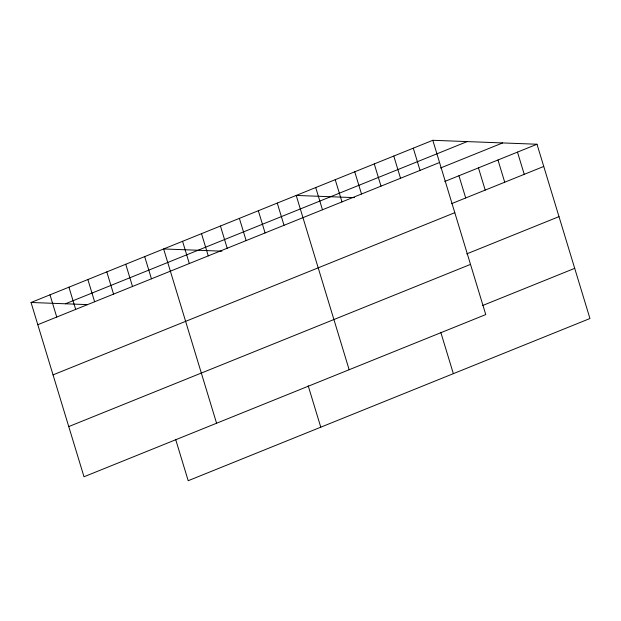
<?xml version="1.0" encoding="UTF-8"?>
<svg xmlns="http://www.w3.org/2000/svg" width="621" height="621" viewBox="0 0 621 621"><rect width="100%" height="100%" fill="white"/><g stroke="black" fill="none" stroke-linecap="round" stroke-linejoin="round"><path stroke-width="0.93" d="M432.806 140.292L485.754 314.575L83.998 476.765L31.05 302.481L432.806 140.292L537.002 144.235L589.95 318.519L188.194 480.708L175.627 439.334M65.438 303.785L467.186 141.596M37.803 324.698L439.552 162.508M440.522 167.996L502.614 142.931M444.752 181.479L537.002 144.235M451.506 203.696L543.748 166.459M53.049 374.882L454.797 212.692M466.751 253.88L558.993 216.636M68.752 426.58L470.508 264.391M482.455 305.579L574.704 268.342M354.506 197.641L296.209 195.436L349.157 369.72M221.922 251.163L163.626 248.959L216.582 423.243M31.05 302.481L87.577 304.624M517.487 152.114L524.233 174.338M497.972 159.993L504.726 182.209M478.457 167.872L485.211 190.088M458.942 175.751L465.696 197.967M413.291 148.171L420.044 170.387M393.776 156.05L400.529 178.266M440.786 332.289L453.353 373.663M374.261 163.921L381.015 186.145M354.746 171.8L361.5 194.024M335.231 179.679L341.985 201.903M315.724 187.558L322.47 209.782M277.269 203.083L284.022 225.299M258.328 210.729L265.082 232.945M308.202 385.812L320.778 427.186M239.388 218.375L246.141 240.591M220.447 226.021L227.201 248.237M201.507 233.667L208.26 255.883M182.566 241.313L189.32 263.529M144.685 256.605L151.439 278.821M125.752 264.251L132.498 286.467M106.812 271.897L113.558 294.113M87.871 279.543L94.617 301.759M68.931 287.189L75.684 309.405M49.991 294.835L56.744 317.052"/></g></svg>
